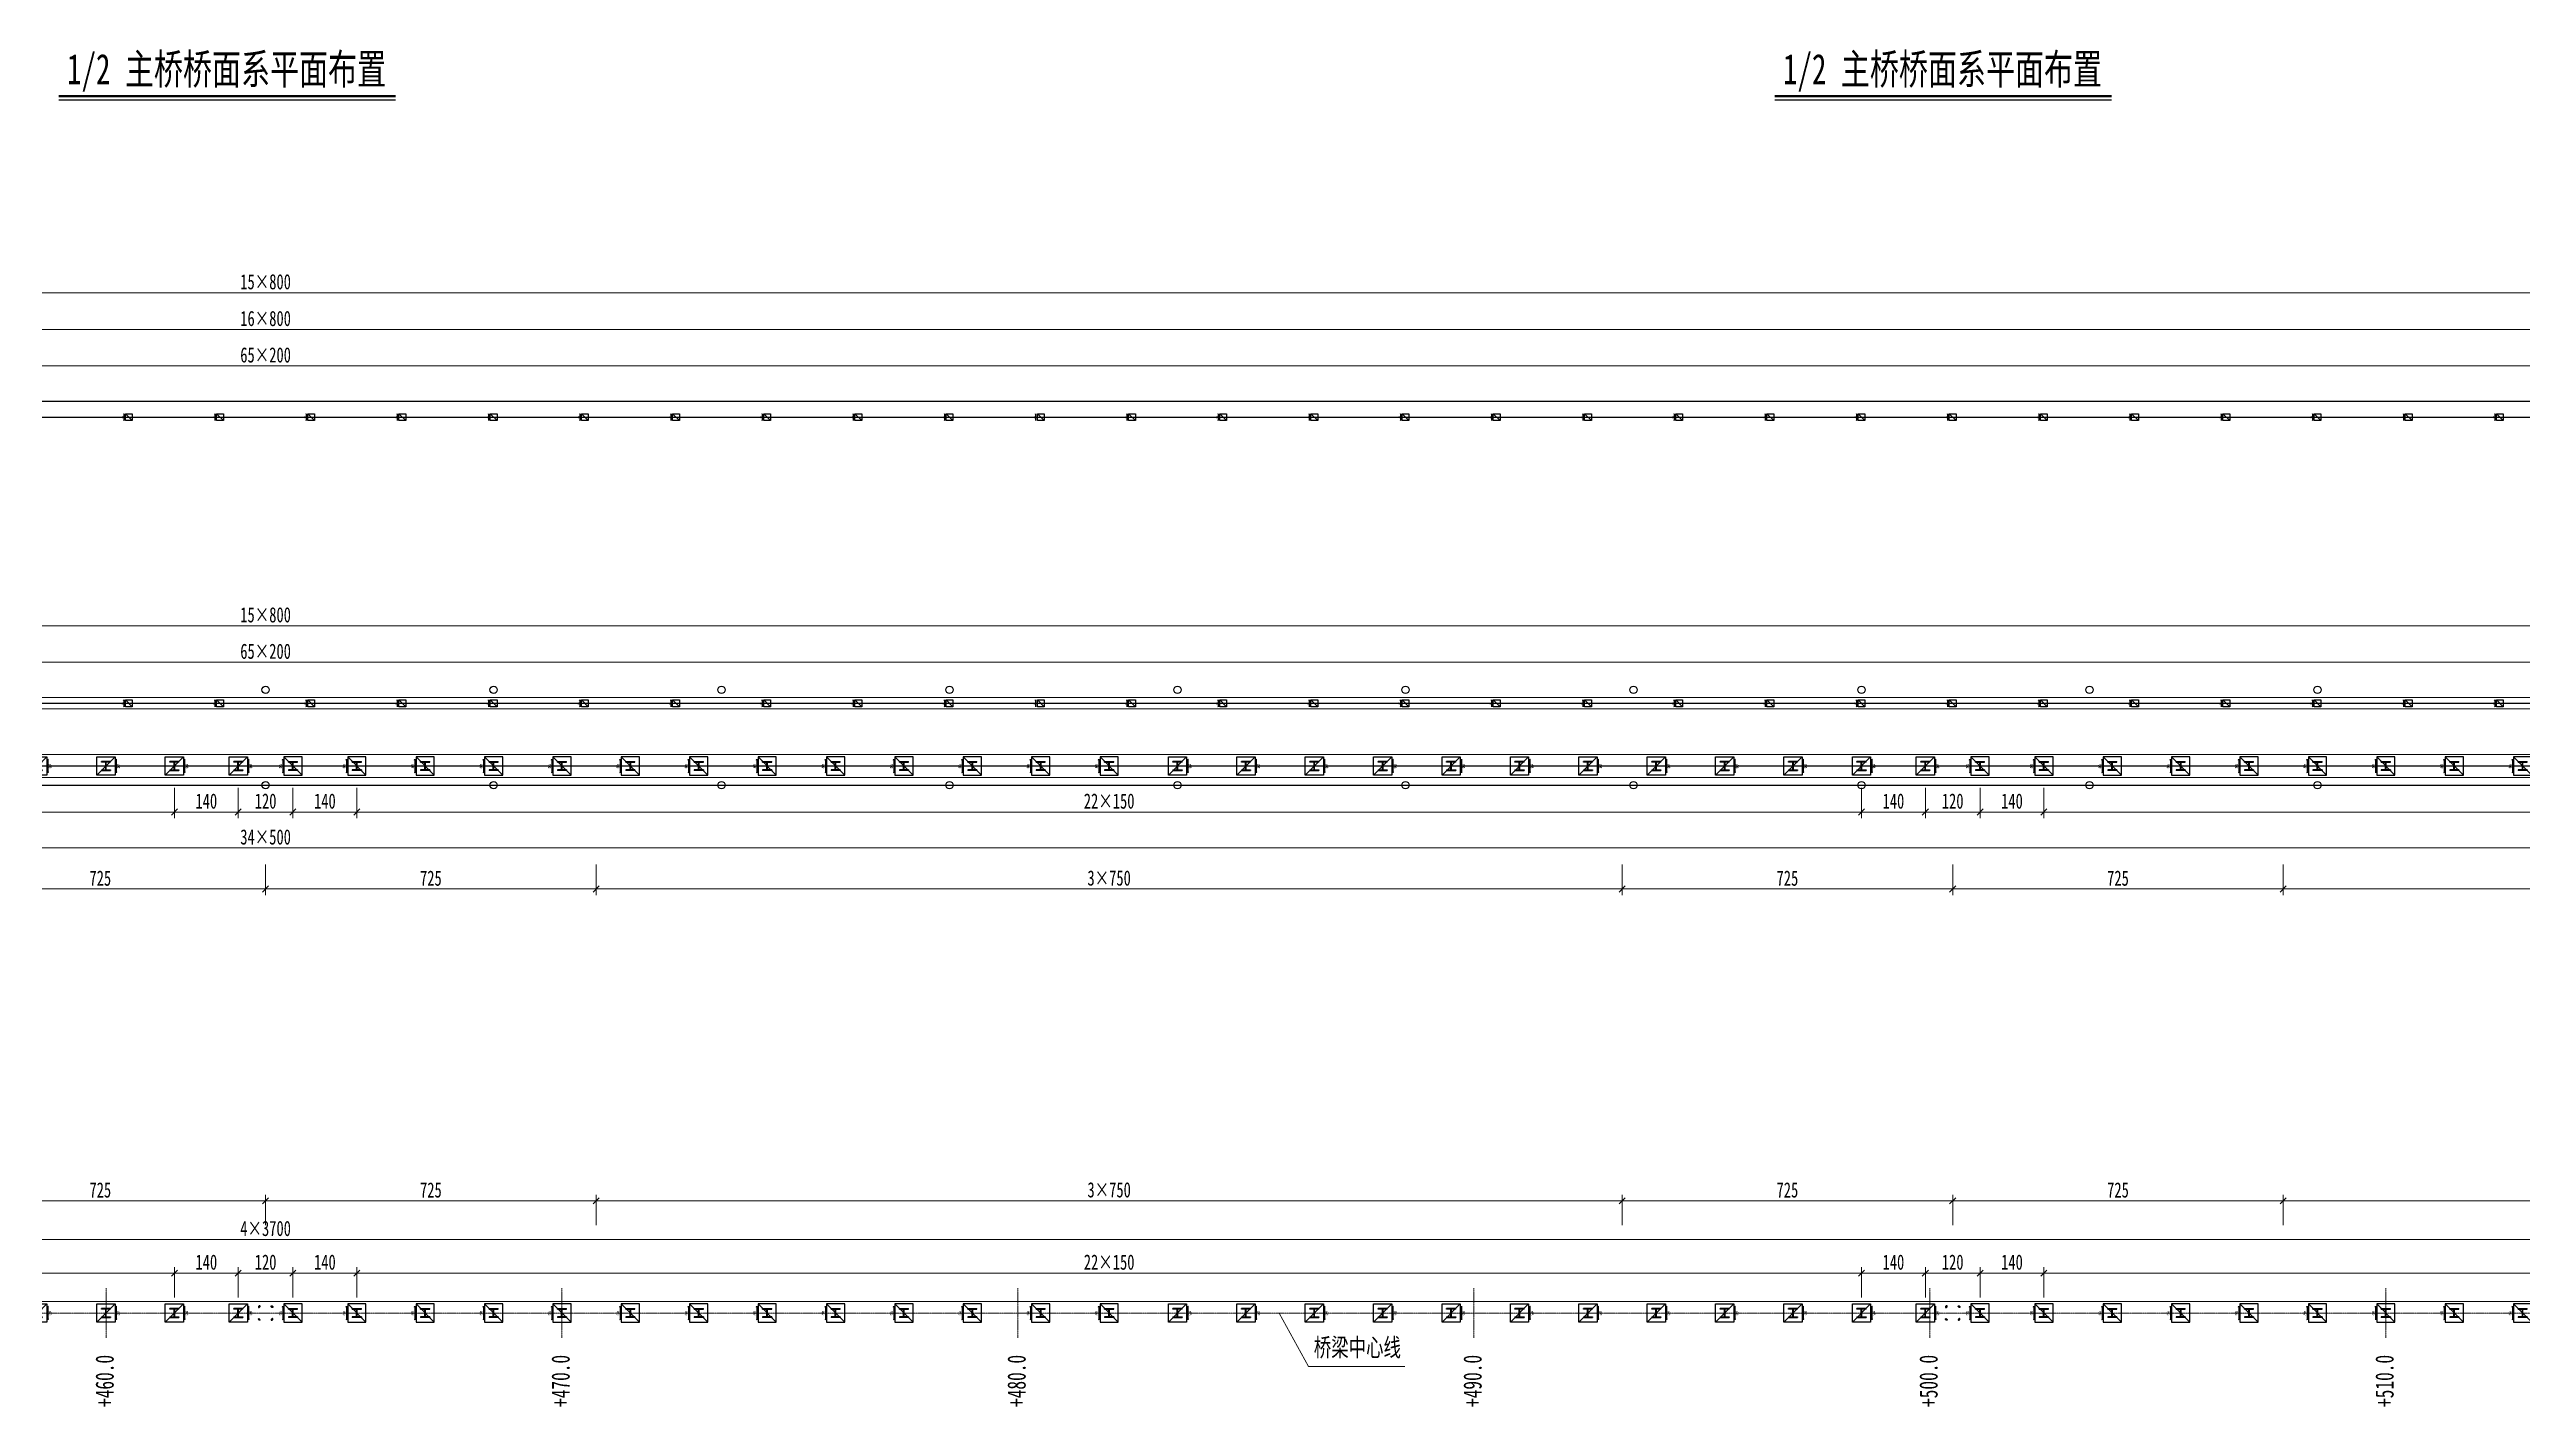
# Model space of a CAD drawing. Header units: millimetres. Extents: x -12405 to 67518, y -15959 to -2240.
# Drawn here: x -2139 to 3284, y -14766 to -11789 of the extents above; entities that cross this region are included whole.
import ezdxf
from ezdxf.enums import TextEntityAlignment as Align

# ---------------------------------------------------------------- set-up
doc = ezdxf.new("R2010")
doc.units = ezdxf.units.MM
doc.linetypes.add('CENTER2', pattern=[28.575, 19.05, -3.175, 3.175, -3.175])
doc.layers.get('Defpoints').update_dxf_attribs({"color": 8})
for name, color, linetype, lineweight in [('中心线', 2, 'CENTER2', 15), ('文字', 7, 'Continuous', 15), ('标注线及字体', 2, 'Continuous', 15), ('细实线', 4, 'Continuous', 15), ('钢板单线', 6, 'Continuous', 25), ('钢板粗线', 1, 'Continuous', 25)]:
    doc.layers.add(name, color=color, linetype=linetype, lineweight=lineweight)
doc.styles.add('111', font='仿宋_GB2312.ttf', dxfattribs={"width": 0.7})
doc.styles.add('BM_Dim', font='仿宋_GB2312.ttf', dxfattribs={"width": 0.85})
doc.dimstyles.new('200', dxfattribs={"dimscale": 0, "dimtxt": 2.5, "dimasz": 1, "dimexe": 1, "dimexo": 1, "dimgap": 0.6, "dimtad": 1, "dimdec": 0, "dimdsep": 46, "dimtxsty": '111', "dimblk": 'OBLIQUE', "dimcen": 0, "dimclrd": 4, "dimclre": 4, "dimclrt": 4, "dimadec": 1, "dimazin": 2, "dimtfac": 1, "dimtdec": 0, "dimtix": 1, "dimtmove": 2, "dimatfit": 3, "dimfxl": 4, "dimfxlon": 1, "dimtolj": 1, "dimlwd": -1, "dimlwe": -1, "dimarcsym": 0})

# ---------------------------------------------------------------- blocks, each defined once
blk = doc.blocks.new('中护栏底座')
at = {"layer": 'Defpoints'}
for p, q in [((-23.1, 12.8), (-22.4, 15)), ((-22.4, 15), (-22.4, -15)), ((-20, 20), (20, -20)), ((-23.1, -12.8), (-22.4, -15))]:
    blk.add_line(p, q, dxfattribs=at)
at = {"layer": '钢板单线', "color": 1}
for p, q in [((20, 20), (-20, 20)), ((-20, 20), (-20, -20)), ((-10, 10), (10, 10)), ((-10, 8.6), (-10, 10)), ((-10, 8.6), (10, 8.6)), ((-0.7, -8.6), (-0.7, 8.6)), ((0.7, -8.6), (0.7, 8.6)), ((10, 8.6), (10, 10)), ((20, -20), (20, 20)), ((-20, -20), (20, -20)), ((10, -8.6), (-10, -8.6)), ((-10, -8.6), (-10, -10)), ((10, -10), (-10, -10)), ((10, -8.6), (10, -10))]:
    blk.add_line(p, q, dxfattribs=at)
at = {"layer": 'Defpoints', "style": 'BM_Dim', "width": 0.7}
blk.add_text('横向', height=5, rotation=90, dxfattribs=at).set_placement((-24.8, -0.3), align=Align.CENTER)
blk = doc.blocks.new('边护栏底座')
at = {"layer": 'Defpoints'}
for p, q in [((-23.1, 12.8), (-22.4, 15)), ((-22.4, 15), (-22.4, -15)), ((-20, 20), (20, -20)), ((-23.1, -12.8), (-22.4, -15))]:
    blk.add_line(p, q, dxfattribs=at)
at = {"layer": '钢板单线', "color": 1}
for p, q in [((20, 20), (-20, 20)), ((-20, 20), (-20, -20)), ((-10, 10), (10, 10)), ((-10, 8.6), (-10, 10)), ((-10, 8.6), (10, 8.6)), ((-0.7, -8.6), (-0.7, 8.6)), ((0.7, -8.6), (0.7, 8.6)), ((10, 8.6), (10, 10)), ((20, -20), (20, 20)), ((-20, -20), (20, -20)), ((10, -8.6), (-10, -8.6)), ((-10, -8.6), (-10, -10)), ((10, -10), (-10, -10)), ((10, -8.6), (10, -10))]:
    blk.add_line(p, q, dxfattribs=at)
at = {"layer": 'Defpoints', "style": 'BM_Dim', "width": 0.7}
blk.add_text('横向', height=5, rotation=90, dxfattribs=at).set_placement((-24.8, -0.3), align=Align.CENTER)
blk = doc.blocks.new('_Oblique')
at = {"color": 0, "linetype": 'ByBlock', "lineweight": -2}
blk.add_line((-0.5, -0.5), (0.5, 0.5), dxfattribs=at)
blk = doc.blocks.new('*D110')
at = {"layer": 'Defpoints', "color": 0, "transparency": 16777216}
for p in [(1246, -10567.9), (1106, -10655.6), (1246, -10655.6)]:
    blk.add_point(p, dxfattribs=at)
at = {"layer": '细实线', "color": 4, "transparency": 16777216}
for p, q in [((1106, -10621.3), (1106, -10554.6)), ((1106, -10567.9), (1246, -10567.9)), ((1246, -10621.3), (1246, -10554.6))]:
    blk.add_line(p, q, dxfattribs=at)
at = {"layer": '细实线', "color": 4, "transparency": 16777216, "xscale": 13.33333333333333, "yscale": 13.33333333333333, "zscale": 13.33333333333333, "rotation": 180}
blk.add_blockref('_Oblique', (1106, -10567.9), dxfattribs=at)
at = {"layer": '细实线', "color": 4, "transparency": 16777216, "xscale": 13.33333333333333, "yscale": 13.33333333333333, "zscale": 13.33333333333333}
blk.add_blockref('_Oblique', (1246, -10567.9), dxfattribs=at)
at = {"layer": '细实线', "color": 4, "transparency": 16777216, "insert": (1176, -10544.1), "char_height": 33.33, "attachment_point": 5, "style": '111'}
blk.add_mtext('\\A1;140', dxfattribs=at)
blk = doc.blocks.new('*D111')
at = {"layer": 'Defpoints', "color": 0, "transparency": 16777216}
for p in [(4546, -10567.9), (1246, -10655.6), (4546, -10655.6)]:
    blk.add_point(p, dxfattribs=at)
at = {"layer": '细实线', "color": 4, "transparency": 16777216}
for p, q in [((1246, -10621.3), (1246, -10554.6)), ((1246, -10567.9), (4546, -10567.9)), ((4546, -10621.3), (4546, -10554.6))]:
    blk.add_line(p, q, dxfattribs=at)
at = {"layer": '细实线', "color": 4, "transparency": 16777216, "xscale": 13.33333333333333, "yscale": 13.33333333333333, "zscale": 13.33333333333333, "rotation": 180}
blk.add_blockref('_Oblique', (1246, -10567.9), dxfattribs=at)
at = {"layer": '细实线', "color": 4, "transparency": 16777216, "xscale": 13.33333333333333, "yscale": 13.33333333333333, "zscale": 13.33333333333333}
blk.add_blockref('_Oblique', (4546, -10567.9), dxfattribs=at)
at = {"layer": '细实线', "color": 4, "transparency": 16777216, "insert": (2896, -10544.1), "char_height": 33.33, "attachment_point": 5, "style": '111'}
blk.add_mtext('\\A1;22×150', dxfattribs=at)
blk = doc.blocks.new('*D112')
at = {"layer": 'Defpoints', "color": 0, "transparency": 16777216}
for p in [(4546, -10567.9), (4546, -10655.6), (4686, -10655.6)]:
    blk.add_point(p, dxfattribs=at)
at = {"layer": '细实线', "color": 4, "transparency": 16777216}
for p, q in [((4546, -10621.3), (4546, -10554.6)), ((4686, -10567.9), (4546, -10567.9)), ((4686, -10621.3), (4686, -10554.6))]:
    blk.add_line(p, q, dxfattribs=at)
at = {"layer": '细实线', "color": 4, "transparency": 16777216, "xscale": 13.33333333333333, "yscale": 13.33333333333333, "zscale": 13.33333333333333, "rotation": 180}
blk.add_blockref('_Oblique', (4546, -10567.9), dxfattribs=at)
at = {"layer": '细实线', "color": 4, "transparency": 16777216, "xscale": 13.33333333333333, "yscale": 13.33333333333333, "zscale": 13.33333333333333}
blk.add_blockref('_Oblique', (4686, -10567.9), dxfattribs=at)
at = {"layer": '细实线', "color": 4, "transparency": 16777216, "insert": (4616, -10544.1), "char_height": 33.33, "attachment_point": 5, "style": '111'}
blk.add_mtext('\\A1;140', dxfattribs=at)
blk = doc.blocks.new('*D113')
at = {"layer": 'Defpoints', "color": 0, "transparency": 16777216}
for p in [(4806, -10567.9), (4686, -10655.6), (4806, -10655.6)]:
    blk.add_point(p, dxfattribs=at)
at = {"layer": '细实线', "color": 4, "transparency": 16777216}
for p, q in [((4686, -10621.3), (4686, -10554.6)), ((4686, -10567.9), (4806, -10567.9)), ((4806, -10621.3), (4806, -10554.6))]:
    blk.add_line(p, q, dxfattribs=at)
at = {"layer": '细实线', "color": 4, "transparency": 16777216, "xscale": 13.33333333333333, "yscale": 13.33333333333333, "zscale": 13.33333333333333, "rotation": 180}
blk.add_blockref('_Oblique', (4686, -10567.9), dxfattribs=at)
at = {"layer": '细实线', "color": 4, "transparency": 16777216, "xscale": 13.33333333333333, "yscale": 13.33333333333333, "zscale": 13.33333333333333}
blk.add_blockref('_Oblique', (4806, -10567.9), dxfattribs=at)
at = {"layer": '细实线', "color": 4, "transparency": 16777216, "insert": (4746, -10544.1), "char_height": 33.33, "attachment_point": 5, "style": '111'}
blk.add_mtext('\\A1;120', dxfattribs=at)
blk = doc.blocks.new('*D114')
at = {"layer": 'Defpoints', "color": 0, "transparency": 16777216}
for p in [(1106, -9455.6), (1246, -9455.6), (1246, -9556.6)]:
    blk.add_point(p, dxfattribs=at)
at = {"layer": '细实线', "color": 4, "transparency": 16777216}
for p, q in [((1106, -9503.3), (1106, -9570)), ((1246, -9503.3), (1246, -9570)), ((1106, -9556.6), (1246, -9556.6))]:
    blk.add_line(p, q, dxfattribs=at)
at = {"layer": '细实线', "color": 4, "transparency": 16777216, "xscale": 13.33333333333333, "yscale": 13.33333333333333, "zscale": 13.33333333333333, "rotation": 180}
blk.add_blockref('_Oblique', (1106, -9556.6), dxfattribs=at)
at = {"layer": '细实线', "color": 4, "transparency": 16777216, "xscale": 13.33333333333333, "yscale": 13.33333333333333, "zscale": 13.33333333333333}
blk.add_blockref('_Oblique', (1246, -9556.6), dxfattribs=at)
at = {"layer": '细实线', "color": 4, "transparency": 16777216, "insert": (1176, -9532.8), "char_height": 33.33, "attachment_point": 5, "style": '111'}
blk.add_mtext('\\A1;140', dxfattribs=at)
blk = doc.blocks.new('*D115')
at = {"layer": 'Defpoints', "color": 0, "transparency": 16777216}
for p in [(1246, -9455.6), (4546, -9455.6), (4546, -9556.6)]:
    blk.add_point(p, dxfattribs=at)
at = {"layer": '细实线', "color": 4, "transparency": 16777216}
for p, q in [((1246, -9503.3), (1246, -9570)), ((4546, -9503.3), (4546, -9570)), ((1246, -9556.6), (4546, -9556.6))]:
    blk.add_line(p, q, dxfattribs=at)
at = {"layer": '细实线', "color": 4, "transparency": 16777216, "xscale": 13.33333333333333, "yscale": 13.33333333333333, "zscale": 13.33333333333333, "rotation": 180}
blk.add_blockref('_Oblique', (1246, -9556.6), dxfattribs=at)
at = {"layer": '细实线', "color": 4, "transparency": 16777216, "xscale": 13.33333333333333, "yscale": 13.33333333333333, "zscale": 13.33333333333333}
blk.add_blockref('_Oblique', (4546, -9556.6), dxfattribs=at)
at = {"layer": '细实线', "color": 4, "transparency": 16777216, "insert": (2896, -9532.8), "char_height": 33.33, "attachment_point": 5, "style": '111'}
blk.add_mtext('\\A1;22×150', dxfattribs=at)
blk = doc.blocks.new('*D116')
at = {"layer": 'Defpoints', "color": 0, "transparency": 16777216}
for p in [(4546, -9455.6), (4686, -9455.6), (4546, -9556.6)]:
    blk.add_point(p, dxfattribs=at)
at = {"layer": '细实线', "color": 4, "transparency": 16777216}
for p, q in [((4546, -9503.3), (4546, -9570)), ((4686, -9503.3), (4686, -9570)), ((4686, -9556.6), (4546, -9556.6))]:
    blk.add_line(p, q, dxfattribs=at)
at = {"layer": '细实线', "color": 4, "transparency": 16777216, "xscale": 13.33333333333333, "yscale": 13.33333333333333, "zscale": 13.33333333333333, "rotation": 180}
blk.add_blockref('_Oblique', (4546, -9556.6), dxfattribs=at)
at = {"layer": '细实线', "color": 4, "transparency": 16777216, "xscale": 13.33333333333333, "yscale": 13.33333333333333, "zscale": 13.33333333333333}
blk.add_blockref('_Oblique', (4686, -9556.6), dxfattribs=at)
at = {"layer": '细实线', "color": 4, "transparency": 16777216, "insert": (4616, -9532.8), "char_height": 33.33, "attachment_point": 5, "style": '111'}
blk.add_mtext('\\A1;140', dxfattribs=at)
blk = doc.blocks.new('*D117')
at = {"layer": 'Defpoints', "color": 0, "transparency": 16777216}
for p in [(4686, -9455.6), (4806, -9455.6), (4806, -9556.6)]:
    blk.add_point(p, dxfattribs=at)
at = {"layer": '细实线', "color": 4, "transparency": 16777216}
for p, q in [((4686, -9503.3), (4686, -9570)), ((4806, -9503.3), (4806, -9570)), ((4686, -9556.6), (4806, -9556.6))]:
    blk.add_line(p, q, dxfattribs=at)
at = {"layer": '细实线', "color": 4, "transparency": 16777216, "xscale": 13.33333333333333, "yscale": 13.33333333333333, "zscale": 13.33333333333333, "rotation": 180}
blk.add_blockref('_Oblique', (4686, -9556.6), dxfattribs=at)
at = {"layer": '细实线', "color": 4, "transparency": 16777216, "xscale": 13.33333333333333, "yscale": 13.33333333333333, "zscale": 13.33333333333333}
blk.add_blockref('_Oblique', (4806, -9556.6), dxfattribs=at)
at = {"layer": '细实线', "color": 4, "transparency": 16777216, "insert": (4746, -9532.8), "char_height": 33.33, "attachment_point": 5, "style": '111'}
blk.add_mtext('\\A1;120', dxfattribs=at)
blk = doc.blocks.new('*D118')
at = {"layer": 'Defpoints', "color": 0, "transparency": 16777216}
for p in [(4021, -10409.3), (1771, -10497), (4021, -10497)]:
    blk.add_point(p, dxfattribs=at)
at = {"layer": '细实线', "color": 4, "transparency": 16777216}
for p, q in [((1771, -10462.6), (1771, -10396)), ((1771, -10409.3), (4021, -10409.3)), ((4021, -10462.6), (4021, -10396))]:
    blk.add_line(p, q, dxfattribs=at)
at = {"layer": '细实线', "color": 4, "transparency": 16777216, "xscale": 13.33333333333333, "yscale": 13.33333333333333, "zscale": 13.33333333333333, "rotation": 180}
blk.add_blockref('_Oblique', (1771, -10409.3), dxfattribs=at)
at = {"layer": '细实线', "color": 4, "transparency": 16777216, "xscale": 13.33333333333333, "yscale": 13.33333333333333, "zscale": 13.33333333333333}
blk.add_blockref('_Oblique', (4021, -10409.3), dxfattribs=at)
at = {"layer": '细实线', "color": 4, "transparency": 16777216, "insert": (2896, -10385.5), "char_height": 33.33, "attachment_point": 5, "style": '111'}
blk.add_mtext('\\A1;3×750', dxfattribs=at)
blk = doc.blocks.new('*D119')
at = {"layer": 'Defpoints', "color": 0, "transparency": 16777216}
for p in [(1046, -10409.3), (1771, -10497), (1046, -10554.6)]:
    blk.add_point(p, dxfattribs=at)
at = {"layer": '细实线', "color": 4, "transparency": 16777216}
for p, q in [((1046, -10462.6), (1046, -10396)), ((1771, -10409.3), (1046, -10409.3)), ((1771, -10462.6), (1771, -10396))]:
    blk.add_line(p, q, dxfattribs=at)
at = {"layer": '细实线', "color": 4, "transparency": 16777216, "xscale": 13.33333333333333, "yscale": 13.33333333333333, "zscale": 13.33333333333333, "rotation": 180}
blk.add_blockref('_Oblique', (1046, -10409.3), dxfattribs=at)
at = {"layer": '细实线', "color": 4, "transparency": 16777216, "xscale": 13.33333333333333, "yscale": 13.33333333333333, "zscale": 13.33333333333333}
blk.add_blockref('_Oblique', (1771, -10409.3), dxfattribs=at)
at = {"layer": '细实线', "color": 4, "transparency": 16777216, "insert": (1408.5, -10385.8), "char_height": 33.33, "attachment_point": 5, "style": '111'}
blk.add_mtext('\\A1;725', dxfattribs=at)
blk = doc.blocks.new('*D120')
at = {"layer": 'Defpoints', "color": 0, "transparency": 16777216}
for p in [(4746, -10409.3), (4021, -10497), (4746, -10554.6)]:
    blk.add_point(p, dxfattribs=at)
at = {"layer": '细实线', "color": 4, "transparency": 16777216}
for p, q in [((4021, -10462.6), (4021, -10396)), ((4021, -10409.3), (4746, -10409.3)), ((4746, -10462.6), (4746, -10396))]:
    blk.add_line(p, q, dxfattribs=at)
at = {"layer": '细实线', "color": 4, "transparency": 16777216, "xscale": 13.33333333333333, "yscale": 13.33333333333333, "zscale": 13.33333333333333, "rotation": 180}
blk.add_blockref('_Oblique', (4021, -10409.3), dxfattribs=at)
at = {"layer": '细实线', "color": 4, "transparency": 16777216, "xscale": 13.33333333333333, "yscale": 13.33333333333333, "zscale": 13.33333333333333}
blk.add_blockref('_Oblique', (4746, -10409.3), dxfattribs=at)
at = {"layer": '细实线', "color": 4, "transparency": 16777216, "insert": (4383.5, -10385.8), "char_height": 33.33, "attachment_point": 5, "style": '111'}
blk.add_mtext('\\A1;725', dxfattribs=at)
blk = doc.blocks.new('*D121')
at = {"layer": 'Defpoints', "color": 0, "transparency": 16777216}
for p in [(1771, -9637.7), (4021, -9637.7), (4021, -9725.4)]:
    blk.add_point(p, dxfattribs=at)
at = {"layer": '细实线', "color": 4, "transparency": 16777216}
for p, q in [((1771, -9672.1), (1771, -9738.7)), ((4021, -9672.1), (4021, -9738.7)), ((1771, -9725.4), (4021, -9725.4))]:
    blk.add_line(p, q, dxfattribs=at)
at = {"layer": '细实线', "color": 4, "transparency": 16777216, "xscale": 13.33333333333333, "yscale": 13.33333333333333, "zscale": 13.33333333333333, "rotation": 180}
blk.add_blockref('_Oblique', (1771, -9725.4), dxfattribs=at)
at = {"layer": '细实线', "color": 4, "transparency": 16777216, "xscale": 13.33333333333333, "yscale": 13.33333333333333, "zscale": 13.33333333333333}
blk.add_blockref('_Oblique', (4021, -9725.4), dxfattribs=at)
at = {"layer": '细实线', "color": 4, "transparency": 16777216, "insert": (2896, -9701.6), "char_height": 33.33, "attachment_point": 5, "style": '111'}
blk.add_mtext('\\A1;3×750', dxfattribs=at)
blk = doc.blocks.new('*D122')
at = {"layer": 'Defpoints', "color": 0, "transparency": 16777216}
for p in [(1046, -9580.1), (1771, -9637.7), (1046, -9725.4)]:
    blk.add_point(p, dxfattribs=at)
at = {"layer": '细实线', "color": 4, "transparency": 16777216}
for p, q in [((1046, -9672.1), (1046, -9738.7)), ((1771, -9672.1), (1771, -9738.7)), ((1771, -9725.4), (1046, -9725.4))]:
    blk.add_line(p, q, dxfattribs=at)
at = {"layer": '细实线', "color": 4, "transparency": 16777216, "xscale": 13.33333333333333, "yscale": 13.33333333333333, "zscale": 13.33333333333333, "rotation": 180}
blk.add_blockref('_Oblique', (1046, -9725.4), dxfattribs=at)
at = {"layer": '细实线', "color": 4, "transparency": 16777216, "xscale": 13.33333333333333, "yscale": 13.33333333333333, "zscale": 13.33333333333333}
blk.add_blockref('_Oblique', (1771, -9725.4), dxfattribs=at)
at = {"layer": '细实线', "color": 4, "transparency": 16777216, "insert": (1408.5, -9701.9), "char_height": 33.33, "attachment_point": 5, "style": '111'}
blk.add_mtext('\\A1;725', dxfattribs=at)
blk = doc.blocks.new('*D123')
at = {"layer": 'Defpoints', "color": 0, "transparency": 16777216}
for p in [(4746, -9580.1), (4021, -9637.7), (4746, -9725.4)]:
    blk.add_point(p, dxfattribs=at)
at = {"layer": '细实线', "color": 4, "transparency": 16777216}
for p, q in [((4021, -9672.1), (4021, -9738.7)), ((4746, -9672.1), (4746, -9738.7)), ((4021, -9725.4), (4746, -9725.4))]:
    blk.add_line(p, q, dxfattribs=at)
at = {"layer": '细实线', "color": 4, "transparency": 16777216, "xscale": 13.33333333333333, "yscale": 13.33333333333333, "zscale": 13.33333333333333, "rotation": 180}
blk.add_blockref('_Oblique', (4021, -9725.4), dxfattribs=at)
at = {"layer": '细实线', "color": 4, "transparency": 16777216, "xscale": 13.33333333333333, "yscale": 13.33333333333333, "zscale": 13.33333333333333}
blk.add_blockref('_Oblique', (4746, -9725.4), dxfattribs=at)
at = {"layer": '细实线', "color": 4, "transparency": 16777216, "insert": (4383.5, -9701.9), "char_height": 33.33, "attachment_point": 5, "style": '111'}
blk.add_mtext('\\A1;725', dxfattribs=at)
blk = doc.blocks.new('路灯底座')
at = {"layer": '钢板粗线', "color": 5}
for points in [[(-12.4, 13.8, 1), (-14.2, 15.6), (-15.6, 14.2, 1), (-13.8, 12.4)], [(12.4, 13.8, -1), (14.2, 15.6), (15.6, 14.2, -1), (13.8, 12.4)], [(-12.4, -13.8, -1), (-14.2, -15.6), (-15.6, -14.2, -1), (-13.8, -12.4)], [(12.4, -13.8, 1), (14.2, -15.6), (15.6, -14.2, 1), (13.8, -12.4)]]:
    blk.add_lwpolyline(points, format="xyb", close=True, dxfattribs=at)
blk = doc.blocks.new('人行护栏底座')
at = {"layer": 'Defpoints'}
for p, q in [((-11.5, 6.4), (-11.2, 7.5)), ((-11.2, 7.5), (-11.2, -7.5)), ((-7.5, 7.5), (7.5, -7.5)), ((-11.5, -6.4), (-11.2, -7.5))]:
    blk.add_line(p, q, dxfattribs=at)
at = {"layer": '钢板粗线'}
blk.add_lwpolyline([(-7.5, 7.5), (7.5, 7.5), (7.5, -7.5), (-7.5, -7.5)], close=True, dxfattribs=at)
at = {"layer": 'Defpoints', "style": 'BM_Dim', "width": 0.7}
blk.add_text('横向', height=2.5, rotation=90, dxfattribs=at).set_placement((-12.4, -0.1), align=Align.CENTER)
blk = doc.blocks.new('*D41')
at = {"layer": 'Defpoints', "color": 0, "transparency": 16777216}
for p in [(4834.6, -13133.2), (-8165.4, -13223.2), (4834.6, -13223.2)]:
    blk.add_point(p, dxfattribs=at)
at = {"layer": '细实线', "color": 4, "transparency": 16777216}
for p, q in [((-8165.4, -13186.5), (-8165.4, -13119.8)), ((4834.6, -13186.5), (4834.6, -13119.8)), ((-8165.4, -13133.2), (4834.6, -13133.2))]:
    blk.add_line(p, q, dxfattribs=at)
at = {"layer": '细实线', "color": 4, "transparency": 16777216, "xscale": 13.33333333333333, "yscale": 13.33333333333333, "zscale": 13.33333333333333, "rotation": 180}
blk.add_blockref('_Oblique', (-8165.4, -13133.2), dxfattribs=at)
at = {"layer": '细实线', "color": 4, "transparency": 16777216, "xscale": 13.33333333333333, "yscale": 13.33333333333333, "zscale": 13.33333333333333}
blk.add_blockref('_Oblique', (4834.6, -13133.2), dxfattribs=at)
at = {"layer": '细实线', "color": 4, "transparency": 16777216, "insert": (-1665.4, -13109.3), "char_height": 33.333, "attachment_point": 5, "style": '111'}
blk.add_mtext('\\A1;\\f仿宋_GB2312|b0|i0|c134|p49;65×200', dxfattribs=at)
blk = doc.blocks.new('*D50')
at = {"layer": 'Defpoints', "color": 0, "transparency": 16777216}
for p in [(4834.6, -12483.2), (-8165.4, -12573.2), (4834.6, -12573.2)]:
    blk.add_point(p, dxfattribs=at)
at = {"layer": '细实线', "color": 4, "transparency": 16777216}
for p, q in [((-8165.4, -12536.5), (-8165.4, -12469.8)), ((4834.6, -12536.5), (4834.6, -12469.8)), ((-8165.4, -12483.2), (4834.6, -12483.2))]:
    blk.add_line(p, q, dxfattribs=at)
at = {"layer": '细实线', "color": 4, "transparency": 16777216, "xscale": 13.33333333333333, "yscale": 13.33333333333333, "zscale": 13.33333333333333, "rotation": 180}
blk.add_blockref('_Oblique', (-8165.4, -12483.2), dxfattribs=at)
at = {"layer": '细实线', "color": 4, "transparency": 16777216, "xscale": 13.33333333333333, "yscale": 13.33333333333333, "zscale": 13.33333333333333}
blk.add_blockref('_Oblique', (4834.6, -12483.2), dxfattribs=at)
at = {"layer": '细实线', "color": 4, "transparency": 16777216, "insert": (-1665.4, -12459.3), "char_height": 33.333, "attachment_point": 5, "style": '111'}
blk.add_mtext('\\A1;\\f仿宋_GB2312|b0|i0|c134|p49;65×200', dxfattribs=at)
blk = doc.blocks.new('*D56')
at = {"layer": 'Defpoints', "color": 0, "transparency": 16777216}
for p in [(5734.6, -14399.2), (-9065.4, -14560.7), (5734.6, -14560.7)]:
    blk.add_point(p, dxfattribs=at)
at = {"layer": '细实线', "color": 4, "transparency": 16777216}
for p, q in [((-9065.4, -14452.5), (-9065.4, -14385.8)), ((-9065.4, -14399.2), (5734.6, -14399.2)), ((5734.6, -14452.5), (5734.6, -14385.8))]:
    blk.add_line(p, q, dxfattribs=at)
at = {"layer": '细实线', "color": 4, "transparency": 16777216, "xscale": 13.33333333333333, "yscale": 13.33333333333333, "zscale": 13.33333333333333, "rotation": 180}
blk.add_blockref('_Oblique', (-9065.4, -14399.2), dxfattribs=at)
at = {"layer": '细实线', "color": 4, "transparency": 16777216, "xscale": 13.33333333333333, "yscale": 13.33333333333333, "zscale": 13.33333333333333}
blk.add_blockref('_Oblique', (5734.6, -14399.2), dxfattribs=at)
at = {"layer": '细实线', "color": 4, "transparency": 16777216, "insert": (-1665.4, -14375.3), "char_height": 33.333, "attachment_point": 5, "style": '111'}
blk.add_mtext('\\A1;\\f仿宋_GB2312|b0|i0|c134|p49;4×3700', dxfattribs=at)
blk = doc.blocks.new('*D60')
at = {"layer": 'Defpoints', "color": 0, "transparency": 16777216}
for p in [(4734.6, -12403.2), (-8065.4, -12595.7), (4734.6, -12595.7)]:
    blk.add_point(p, dxfattribs=at)
at = {"layer": '细实线', "color": 4, "transparency": 16777216}
for p, q in [((-8065.4, -12456.5), (-8065.4, -12389.8)), ((-8065.4, -12403.2), (4734.6, -12403.2)), ((4734.6, -12456.5), (4734.6, -12389.8))]:
    blk.add_line(p, q, dxfattribs=at)
at = {"layer": '细实线', "color": 4, "transparency": 16777216, "xscale": 13.33333333333333, "yscale": 13.33333333333333, "zscale": 13.33333333333333, "rotation": 180}
blk.add_blockref('_Oblique', (-8065.4, -12403.2), dxfattribs=at)
at = {"layer": '细实线', "color": 4, "transparency": 16777216, "xscale": 13.33333333333333, "yscale": 13.33333333333333, "zscale": 13.33333333333333}
blk.add_blockref('_Oblique', (4734.6, -12403.2), dxfattribs=at)
at = {"layer": '细实线', "color": 4, "transparency": 16777216, "insert": (-1665.4, -12379.3), "char_height": 33.333, "attachment_point": 5, "style": '111'}
blk.add_mtext('\\A1;\\f仿宋_GB2312|b0|i0|c134|p49;16×800', dxfattribs=at)
blk = doc.blocks.new('*D64')
at = {"layer": 'Defpoints', "color": 0}
for p in [(-10165.4, -13402.7), (6834.6, -13402.7), (-10165.4, -13540.4)]:
    blk.add_point(p, dxfattribs=at)
at = {"layer": '细实线', "color": 4}
for p, q in [((-10165.4, -13487.1), (-10165.4, -13553.8)), ((6834.6, -13487.1), (6834.6, -13553.8)), ((6834.6, -13540.4), (-10165.4, -13540.4))]:
    blk.add_line(p, q, dxfattribs=at)
at = {"layer": '细实线', "color": 4, "xscale": 13.33333333333333, "yscale": 13.33333333333333, "zscale": 13.33333333333333, "rotation": 180}
blk.add_blockref('_Oblique', (-10165.4, -13540.4), dxfattribs=at)
at = {"layer": '细实线', "color": 4, "xscale": 13.33333333333333, "yscale": 13.33333333333333, "zscale": 13.33333333333333}
blk.add_blockref('_Oblique', (6834.6, -13540.4), dxfattribs=at)
at = {"layer": '细实线', "color": 4, "insert": (-1665.4, -13516.6), "char_height": 33.33, "attachment_point": 5, "style": '111'}
blk.add_mtext('\\A1;34×500', dxfattribs=at)
blk = doc.blocks.new('*D109')
at = {"layer": 'Defpoints', "color": 0, "transparency": 16777216}
for p in [(-7665.4, -13053.2), (-7665.4, -13193.7), (4334.6, -13193.7)]:
    blk.add_point(p, dxfattribs=at)
at = {"layer": '细实线', "color": 4, "transparency": 16777216}
for p, q in [((-7665.4, -13106.5), (-7665.4, -13039.8)), ((4334.6, -13053.2), (-7665.4, -13053.2)), ((4334.6, -13106.5), (4334.6, -13039.8))]:
    blk.add_line(p, q, dxfattribs=at)
at = {"layer": '细实线', "color": 4, "transparency": 16777216, "xscale": 13.33333333333333, "yscale": 13.33333333333333, "zscale": 13.33333333333333, "rotation": 180}
blk.add_blockref('_Oblique', (-7665.4, -13053.2), dxfattribs=at)
at = {"layer": '细实线', "color": 4, "transparency": 16777216, "xscale": 13.33333333333333, "yscale": 13.33333333333333, "zscale": 13.33333333333333}
blk.add_blockref('_Oblique', (4334.6, -13053.2), dxfattribs=at)
at = {"layer": '细实线', "color": 4, "transparency": 16777216, "insert": (-1665.4, -13029.3), "char_height": 33.33, "attachment_point": 5, "style": '111'}
blk.add_mtext('\\A1;15×800', dxfattribs=at)
blk = doc.blocks.new('*D128')
at = {"layer": 'Defpoints', "color": 0, "transparency": 16777216}
for p in [(-7665.4, -12322.7), (-7665.4, -12463.2), (4334.6, -12463.2)]:
    blk.add_point(p, dxfattribs=at)
at = {"layer": '细实线', "color": 4, "transparency": 16777216}
for p, q in [((-7665.4, -12376), (-7665.4, -12309.4)), ((4334.6, -12376), (4334.6, -12309.4)), ((4334.6, -12322.7), (-7665.4, -12322.7))]:
    blk.add_line(p, q, dxfattribs=at)
at = {"layer": '细实线', "color": 4, "transparency": 16777216, "xscale": 13.33333333333333, "yscale": 13.33333333333333, "zscale": 13.33333333333333, "rotation": 180}
blk.add_blockref('_Oblique', (-7665.4, -12322.7), dxfattribs=at)
at = {"layer": '细实线', "color": 4, "transparency": 16777216, "xscale": 13.33333333333333, "yscale": 13.33333333333333, "zscale": 13.33333333333333}
blk.add_blockref('_Oblique', (4334.6, -12322.7), dxfattribs=at)
at = {"layer": '细实线', "color": 4, "transparency": 16777216, "insert": (-1665.4, -12298.8), "char_height": 33.33, "attachment_point": 5, "style": '111'}
blk.add_mtext('\\A1;15×800', dxfattribs=at)
blk = doc.blocks.new('防撞 37m')
at = {"layer": '细实线'}
for name, p in [('边护栏底座', (1106, -9455.6)), ('边护栏底座', (1246, -9455.6)), ('边护栏底座', (1396, -9455.6)), ('边护栏底座', (1546, -9455.6)), ('边护栏底座', (1696, -9455.6)), ('边护栏底座', (1846, -9455.6)), ('边护栏底座', (1996, -9455.6)), ('边护栏底座', (2146, -9455.6)), ('边护栏底座', (2296, -9455.6)), ('边护栏底座', (2446, -9455.6)), ('边护栏底座', (2596, -9455.6)), ('边护栏底座', (2746, -9455.6)), ('边护栏底座', (2896, -9455.6)), ('中护栏底座', (1106, -10655.6)), ('中护栏底座', (1246, -10655.6)), ('中护栏底座', (1396, -10655.6)), ('中护栏底座', (1546, -10655.6)), ('中护栏底座', (1696, -10655.6)), ('中护栏底座', (1846, -10655.6)), ('中护栏底座', (1996, -10655.6)), ('中护栏底座', (2146, -10655.6)), ('中护栏底座', (2296, -10655.6)), ('中护栏底座', (2446, -10655.6)), ('中护栏底座', (2596, -10655.6)), ('中护栏底座', (2746, -10655.6)), ('中护栏底座', (2896, -10655.6))]:
    blk.add_blockref(name, p, dxfattribs=at)
at = {"layer": '细实线', "xscale": -1}
for name, p in [('边护栏底座', (3046, -9455.6)), ('边护栏底座', (3196, -9455.6)), ('边护栏底座', (3346, -9455.6)), ('边护栏底座', (3496, -9455.6)), ('边护栏底座', (3646, -9455.6)), ('边护栏底座', (3796, -9455.6)), ('边护栏底座', (3946, -9455.6)), ('边护栏底座', (4096, -9455.6)), ('边护栏底座', (4246, -9455.6)), ('边护栏底座', (4396, -9455.6)), ('边护栏底座', (4546, -9455.6)), ('边护栏底座', (4686, -9455.6)), ('中护栏底座', (3046, -10655.6)), ('中护栏底座', (3196, -10655.6)), ('中护栏底座', (3346, -10655.6)), ('中护栏底座', (3496, -10655.6)), ('中护栏底座', (3646, -10655.6)), ('中护栏底座', (3796, -10655.6)), ('中护栏底座', (3946, -10655.6)), ('中护栏底座', (4096, -10655.6)), ('中护栏底座', (4246, -10655.6)), ('中护栏底座', (4396, -10655.6)), ('中护栏底座', (4546, -10655.6)), ('中护栏底座', (4686, -10655.6))]:
    blk.add_blockref(name, p, dxfattribs=at)
at = {"layer": '细实线'}
for base, p1, p2, override, picture, middle in [((1246, -9556.6), (1106, -9455.6), (1246, -9455.6), {"dimscale": 13.333333}, '*D114', (1176, -9532.8)), ((4806, -9556.6), (4686, -9455.6), (4806, -9455.6), {"dimscale": 13.333333, "dimblk": 'Oblique'}, '*D117', (4746, -9532.8)), ((1046, -9725.4), (1771, -9637.7), (1046, -9580.1), {"dimscale": 13.333333, "dimblk": 'Oblique'}, '*D122', (1408.5, -9701.9)), ((1046, -10409.3), (1771, -10497), (1046, -10554.6), {"dimscale": 13.333333, "dimblk": 'Oblique'}, '*D119', (1408.5, -10385.8)), ((1246, -10567.9), (1106, -10655.6), (1246, -10655.6), {"dimscale": 13.333333}, '*D110', (1176, -10544.1)), ((4806, -10567.9), (4686, -10655.6), (4806, -10655.6), {"dimscale": 13.333333, "dimblk": 'Oblique'}, '*D113', (4746, -10544.1))]:
    dim = blk.add_linear_dim(base=base, p1=p1, p2=p2, dimstyle='200', override=override, dxfattribs=at)
    dim.commit()
    dim.dimension.update_dxf_attribs({"geometry": picture, "text_midpoint": middle})
for base, p1, p2, text, picture, middle in [((4546, -9556.6), (1246, -9455.6), (4546, -9455.6), '22×150', '*D115', (2896, -9532.8)), ((4021, -9725.4), (1771, -9637.7), (4021, -9637.7), '3×750', '*D121', (2896, -9701.6)), ((4021, -10409.3), (1771, -10497), (4021, -10497), '3×750', '*D118', (2896, -10385.5)), ((4546, -10567.9), (1246, -10655.6), (4546, -10655.6), '22×150', '*D111', (2896, -10544.1))]:
    dim = blk.add_linear_dim(base=base, p1=p1, p2=p2, text=text, dimstyle='200', override={"dimscale": 13.333333, "dimtxsty": '111'}, dxfattribs=at)
    dim.commit()
    dim.dimension.update_dxf_attribs({"geometry": picture, "text_midpoint": middle})
for base, p1, p2, override, picture, middle in [((4546, -9556.6), (4686, -9455.6), (4546, -9455.6), {"dimscale": 13.333333}, '*D116', (4616, -9532.8)), ((4746, -9725.4), (4021, -9637.7), (4746, -9580.1), {"dimscale": 13.333333, "dimblk": 'Oblique'}, '*D123', (4383.5, -9701.9)), ((4746, -10409.3), (4021, -10497), (4746, -10554.6), {"dimscale": 13.333333, "dimblk": 'Oblique'}, '*D120', (4383.5, -10385.8)), ((4546, -10567.9), (4686, -10655.6), (4546, -10655.6), {"dimscale": 13.333333}, '*D112', (4616, -10544.1))]:
    dim = blk.add_linear_dim(base=base, p1=p1, p2=p2, angle=180, dimstyle='200', override=override, dxfattribs=at)
    dim.commit()
    dim.dimension.update_dxf_attribs({"geometry": picture, "text_midpoint": middle})

msp = doc.modelspace()

# ---------------------------------------------------------------- linework, layer by layer
at = {"color": 4}
for p, q in [((-2119, -11899.6), (-1380.4, -11899.6)), ((1644.3, -11899.6), (2382.9, -11899.6))]:
    msp.add_line(p, q, dxfattribs=at)
at = {"color": 6, "const_width": 4.8}
for points in [[(-2119, -11891.6), (-1380.4, -11891.6)], [(1644.3, -11891.6), (2382.9, -11891.6)]]:
    msp.add_lwpolyline(points, dxfattribs=at)
at = {"layer": 'Defpoints'}
for p, q in [((-11853.4, -13360.7), (8522.6, -13360.7)), ((-11853.4, -13402.7), (8522.6, -13402.7))]:
    msp.add_line(p, q, dxfattribs=at)
for points in [[(-11853.4, -12320.7), (-11029.2, -12320.7), (-8317.2, -12595.7), (4886.3, -12595.7), (7711.1, -12320.7), (8522.6, -12320.7)], [(-11853.4, -12948.2), (-11027.4, -12948.2), (-8315.4, -13223.2), (4884.6, -13223.2), (7709.4, -12948.2), (8522.6, -12948.2)]]:
    msp.add_lwpolyline(points, dxfattribs=at)
at = {"layer": '中心线', "ltscale": 0.15}
for p, q in [((-2015.4, -14506.2), (-2015.4, -14615.1)), ((-1015.4, -14506.2), (-1015.4, -14615.1)), ((-15.4, -14506.2), (-15.4, -14615.1)), ((984.6, -14506.2), (984.6, -14615.1)), ((1984.6, -14506.2), (1984.6, -14615.1)), ((2984.6, -14506.2), (2984.6, -14615.1)), ((-11953.7, -14560.7), (8685.7, -14560.7))]:
    msp.add_line(p, q, dxfattribs=at)
at = {"layer": '细实线'}
for p, q in [((-11853.4, -13335.7), (8522.6, -13335.7)), ((-11853.4, -13385.7), (8522.6, -13385.7)), ((-11853.4, -14535.7), (8522.6, -14535.7)), ((621.5, -14678.1), (557.7, -14560.7)), ((621.5, -14678.1), (833.4, -14678.1))]:
    msp.add_line(p, q, dxfattribs=at)
for points in [[(-11853.4, -12935.7), (-11027.4, -12935.7), (-8315.4, -13210.7), (4884.6, -13210.7), (7709.4, -12935.7), (8522.6, -12935.7)], [(-11853.4, -12960.7), (-11027.4, -12960.7), (-8315.4, -13235.7), (4884.6, -13235.7), (7709.4, -12960.7), (8522.6, -12960.7)]]:
    msp.add_lwpolyline(points, dxfattribs=at)
at = {"layer": '钢板粗线'}
msp.add_lwpolyline([(-11853.4, -12285.7), (-11027.4, -12285.7), (-8315.4, -12560.7), (4884.6, -12560.7), (7709.4, -12285.7), (8522.6, -12285.7)], dxfattribs=at)
for centre in [(-1665.4, -13193.7), (-1165.4, -13193.7), (-665.4, -13193.7), (-165.4, -13193.7), (334.6, -13193.7), (834.6, -13193.7), (1334.6, -13193.7), (1834.6, -13193.7), (2334.6, -13193.7), (2834.6, -13193.7), (-1665.4, -13402.7), (-1165.4, -13402.7), (-665.4, -13402.7), (-165.4, -13402.7), (334.6, -13402.7), (834.6, -13402.7), (1334.6, -13402.7), (1834.6, -13402.7), (2334.6, -13402.7), (2834.6, -13402.7)]:
    msp.add_circle(centre, 8, dxfattribs=at)

# ---------------------------------------------------------------- block references
at = {"layer": '细实线', "rotation": 359.9999999999981}
for p in [(-1965.4, -12595.7), (-1765.4, -12595.7), (-1565.4, -12595.7), (-1365.4, -12595.7), (-1165.4, -12595.7), (-965.4, -12595.7), (-765.4, -12595.7), (-565.4, -12595.7), (-365.4, -12595.7), (-165.4, -12595.7), (34.6, -12595.7), (234.6, -12595.7), (434.6, -12595.7), (634.6, -12595.7), (834.6, -12595.7), (1034.6, -12595.7), (1234.6, -12595.7), (1434.6, -12595.7), (1634.6, -12595.7), (1834.6, -12595.7), (2034.6, -12595.7), (2234.6, -12595.7), (2434.6, -12595.7), (2634.6, -12595.7), (2834.6, -12595.7), (3034.6, -12595.7), (3234.6, -12595.7), (-1965.4, -13223.2), (-1765.4, -13223.2), (-1565.4, -13223.2), (-1365.4, -13223.2), (-1165.4, -13223.2), (-965.4, -13223.2), (-765.4, -13223.2), (-565.4, -13223.2), (-365.4, -13223.2), (-165.4, -13223.2), (34.6, -13223.2), (234.6, -13223.2), (434.6, -13223.2), (634.6, -13223.2), (834.6, -13223.2), (1034.6, -13223.2), (1234.6, -13223.2), (1434.6, -13223.2), (1634.6, -13223.2), (1834.6, -13223.2), (2034.6, -13223.2), (2234.6, -13223.2), (2434.6, -13223.2), (2634.6, -13223.2), (2834.6, -13223.2), (3034.6, -13223.2), (3234.6, -13223.2)]:
    msp.add_blockref('人行护栏底座', p, dxfattribs=at)
at = {"layer": '细实线'}
for name, p in [('防撞 37m', (-6411.4, -3905.1)), ('防撞 37m', (-2711.4, -3905.1)), ('防撞 37m', (988.6, -3905.1)), ('路灯底座', (-1665.4, -14560.7)), ('路灯底座', (2034.6, -14560.7))]:
    msp.add_blockref(name, p, dxfattribs=at)

# ---------------------------------------------------------------- texts
at = {"layer": '文字', "style": 'BM_Dim', "width": 0.7}
msp.add_text('桥梁中心线', height=40, dxfattribs=at).set_placement((729, -14667.9), align=Align.BOTTOM_CENTER)
for s, p in [('+460.0', (-1986.5, -14709.6)), ('+470.0', (-986.5, -14709.6)), ('+480.0', (13.5, -14709.6)), ('+490.0', (1013.5, -14709.6)), ('+500.0', (2013.5, -14709.6)), ('+510.0', (3013.5, -14709.6))]:
    msp.add_text(s, height=40, rotation=90, dxfattribs=at).set_placement(p, align=Align.BOTTOM_CENTER)
at = {"layer": '标注线及字体', "color": 0, "style": '111', "width": 0.7}
for p in [(-1751, -11835.4), (2012.3, -11835.4)]:
    msp.add_text('1/2 主桥桥面系平面布置', height=66.667, dxfattribs=at).set_placement(p, align=Align.MIDDLE)

# ---------------------------------------------------------------- dimensions: what is measured, and where the dimension line sits
at = {"layer": '细实线'}
for base, p1, p2, text, picture, middle in [((-7665.4, -12322.7), (4334.6, -12463.2), (-7665.4, -12463.2), '15×800', '*D128', (-1665.4, -12298.8)), ((4834.6, -12483.2), (-8165.4, -12573.2), (4834.6, -12573.2), '\\f仿宋_GB2312|b0|i0|c134|p49;65×200', '*D50', (-1665.4, -12459.3)), ((-7665.4, -13053.2), (4334.6, -13193.7), (-7665.4, -13193.7), '15×800', '*D109', (-1665.4, -13029.3)), ((4834.6, -13133.2), (-8165.4, -13223.2), (4834.6, -13223.2), '\\f仿宋_GB2312|b0|i0|c134|p49;65×200', '*D41', (-1665.4, -13109.3)), ((-10165.4, -13540.4), (6834.6, -13402.7), (-10165.4, -13402.7), '34×500', '*D64', (-1665.4, -13516.6)), ((5734.6, -14399.2), (-9065.4, -14560.7), (5734.6, -14560.7), '\\f仿宋_GB2312|b0|i0|c134|p49;4×3700', '*D56', (-1665.4, -14375.3))]:
    dim = msp.add_linear_dim(base=base, p1=p1, p2=p2, text=text, dimstyle='200', override={"dimscale": 13.333333, "dimtxsty": '111', "dimblk": 'Oblique'}, dxfattribs=at)
    dim.commit()
    dim.dimension.update_dxf_attribs({"geometry": picture, "text_midpoint": middle})
dim = msp.add_aligned_dim(p1=(-8065.4, -12595.7), p2=(4734.6, -12595.7), distance=192.5, text='\\f仿宋_GB2312|b0|i0|c134|p49;16×800', dimstyle='200', override={"dimscale": 13.333333, "dimtxsty": '111', "dimblk": 'Oblique'}, dxfattribs=at)
dim.commit()
dim.dimension.update_dxf_attribs({"geometry": '*D60', "text_midpoint": (-1665.4, -12379.3)})

doc.saveas('drawing.dxf')
